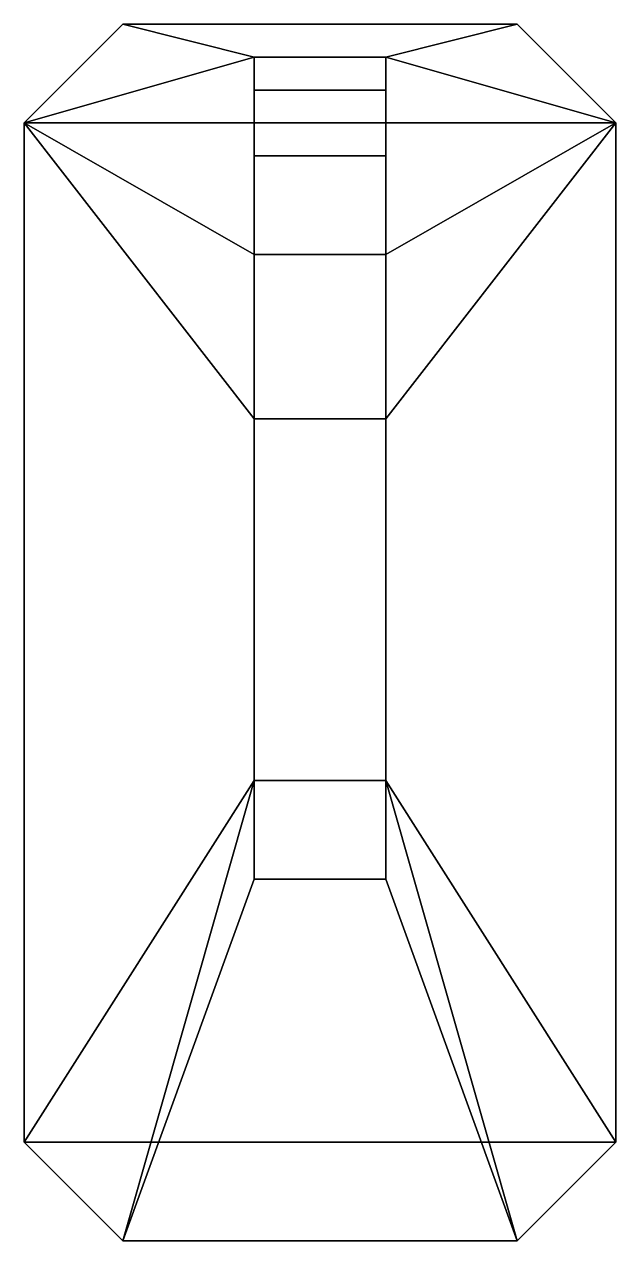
# Model space of a CAD drawing. Extents: x -0.95 to 0.95, y -1.16 to -0.79.
# Drawn here: x -0.95 to -0.77, y -1.16 to -0.79 of the extents above.
import ezdxf

# ---------------------------------------------------------------- set-up
doc = ezdxf.new("R2010")
doc.units = 0
doc.layers.add('CANS', color=3, linetype='CONTINUOUS')

msp = doc.modelspace()

# ---------------------------------------------------------------- linework, layer by layer
at = {"layer": 'CANS'}
for points in [[(-0.92, -0.79, 1.18), (-0.95, -0.82, 1.18), (-0.95, -0.82, 1.55), (-0.92, -0.79, 1.55)], [(-0.8, -0.79, 1.18), (-0.77, -0.82, 1.18), (-0.95, -0.82, 1.18), (-0.92, -0.79, 1.18)], [(-0.88, -0.8, 1.62), (-0.92, -0.79, 1.55), (-0.95, -0.82, 1.55), (-0.88, -0.8, 1.62)], [(-0.8, -0.79, 1.55), (-0.8, -0.79, 1.18), (-0.92, -0.79, 1.18), (-0.92, -0.79, 1.55)], [(-0.84, -0.8, 1.62), (-0.8, -0.79, 1.55), (-0.92, -0.79, 1.55), (-0.88, -0.8, 1.62)], [(-0.84, -0.8, 1.62), (-0.77, -0.82, 1.55), (-0.8, -0.79, 1.55), (-0.84, -0.8, 1.62)], [(-0.77, -0.82, 1.55), (-0.77, -0.82, 1.18), (-0.8, -0.79, 1.18), (-0.8, -0.79, 1.55)], [(-0.88, -0.86, 1.63), (-0.88, -0.8, 1.62), (-0.95, -0.82, 1.55), (-0.88, -0.86, 1.63)], [(-0.84, -0.81, 1.65), (-0.84, -0.8, 1.62), (-0.88, -0.8, 1.62), (-0.88, -0.81, 1.65)], [(-0.88, -0.8, 1.62), (-0.88, -0.86, 1.63), (-0.88, -0.83, 1.66), (-0.88, -0.81, 1.65)], [(-0.84, -0.86, 1.63), (-0.77, -0.82, 1.55), (-0.84, -0.8, 1.62), (-0.84, -0.86, 1.63)], [(-0.84, -0.83, 1.66), (-0.84, -0.86, 1.63), (-0.84, -0.8, 1.62), (-0.84, -0.81, 1.65)], [(-0.88, -0.81, 1.65), (-0.88, -0.83, 1.66), (-0.84, -0.83, 1.66), (-0.84, -0.81, 1.65)], [(-0.95, -0.82, 1.18), (-0.95, -1.13, 1.18), (-0.95, -1.13, 1.55), (-0.95, -0.82, 1.55)], [(-0.77, -0.82, 1.18), (-0.77, -1.13, 1.18), (-0.95, -1.13, 1.18), (-0.95, -0.82, 1.18)], [(-0.95, -0.82, 1.55), (-0.95, -1.13, 1.55), (-0.88, -1.02, 1.58), (-0.88, -0.91, 1.58)], [(-0.95, -0.82, 1.55), (-0.95, -0.82, 1.55), (-0.88, -0.91, 1.58), (-0.88, -0.86, 1.63)], [(-0.84, -1.02, 1.58), (-0.77, -1.13, 1.55), (-0.77, -0.82, 1.55), (-0.84, -0.91, 1.58)], [(-0.84, -0.86, 1.63), (-0.84, -0.91, 1.58), (-0.77, -0.82, 1.55)], [(-0.77, -1.13, 1.55), (-0.77, -1.13, 1.18), (-0.77, -0.82, 1.18), (-0.77, -0.82, 1.55)], [(-0.88, -0.83, 1.66), (-0.88, -1.02, 1.66), (-0.84, -1.02, 1.66), (-0.84, -0.83, 1.66)], [(-0.88, -0.86, 1.63), (-0.88, -1.02, 1.63), (-0.88, -1.02, 1.66), (-0.88, -0.83, 1.66)], [(-0.84, -1.02, 1.66), (-0.84, -1.02, 1.63), (-0.84, -0.86, 1.63), (-0.84, -0.83, 1.66)], [(-0.88, -0.86, 1.63), (-0.88, -0.91, 1.58), (-0.84, -0.91, 1.58), (-0.84, -0.86, 1.63)], [(-0.84, -0.86, 1.63), (-0.84, -1.02, 1.63), (-0.88, -1.02, 1.63), (-0.88, -0.86, 1.63)], [(-0.88, -0.91, 1.58), (-0.88, -1.02, 1.58), (-0.84, -1.02, 1.58), (-0.84, -0.91, 1.58)], [(-0.88, -1.02, 1.58), (-0.95, -1.13, 1.55), (-0.92, -1.16, 1.55), (-0.88, -1.02, 1.58)], [(-0.88, -1.05, 1.6), (-0.88, -1.02, 1.58), (-0.92, -1.16, 1.55), (-0.88, -1.05, 1.6)], [(-0.84, -1.02, 1.63), (-0.84, -1.02, 1.58), (-0.88, -1.02, 1.58), (-0.88, -1.02, 1.63)], [(-0.88, -1.02, 1.63), (-0.88, -1.02, 1.58), (-0.88, -1.05, 1.6), (-0.88, -1.05, 1.64)], [(-0.88, -1.02, 1.63), (-0.88, -1.02, 1.63), (-0.88, -1.05, 1.64), (-0.88, -1.02, 1.66)], [(-0.88, -1.02, 1.66), (-0.88, -1.05, 1.64), (-0.84, -1.05, 1.64), (-0.84, -1.02, 1.66)], [(-0.8, -1.16, 1.55), (-0.84, -1.02, 1.58), (-0.84, -1.05, 1.6)], [(-0.8, -1.16, 1.55), (-0.77, -1.13, 1.55), (-0.84, -1.02, 1.58)], [(-0.84, -1.05, 1.6), (-0.84, -1.02, 1.58), (-0.84, -1.02, 1.63), (-0.84, -1.05, 1.64)], [(-0.84, -1.05, 1.64), (-0.84, -1.02, 1.63), (-0.84, -1.02, 1.63), (-0.84, -1.02, 1.66)], [(-0.88, -1.05, 1.6), (-0.92, -1.16, 1.55), (-0.8, -1.16, 1.55), (-0.84, -1.05, 1.6)], [(-0.88, -1.05, 1.64), (-0.88, -1.05, 1.6), (-0.84, -1.05, 1.6), (-0.84, -1.05, 1.64)], [(-0.95, -1.13, 1.55), (-0.95, -1.13, 1.18), (-0.92, -1.16, 1.18), (-0.92, -1.16, 1.55)], [(-0.92, -1.16, 1.18), (-0.95, -1.13, 1.18), (-0.77, -1.13, 1.18), (-0.8, -1.16, 1.18)], [(-0.8, -1.16, 1.18), (-0.77, -1.13, 1.18), (-0.77, -1.13, 1.55), (-0.8, -1.16, 1.55)], [(-0.92, -1.16, 1.55), (-0.92, -1.16, 1.18), (-0.8, -1.16, 1.18), (-0.8, -1.16, 1.55)]]:
    msp.add_3dface(points, dxfattribs=at)

doc.saveas('drawing.dxf')
